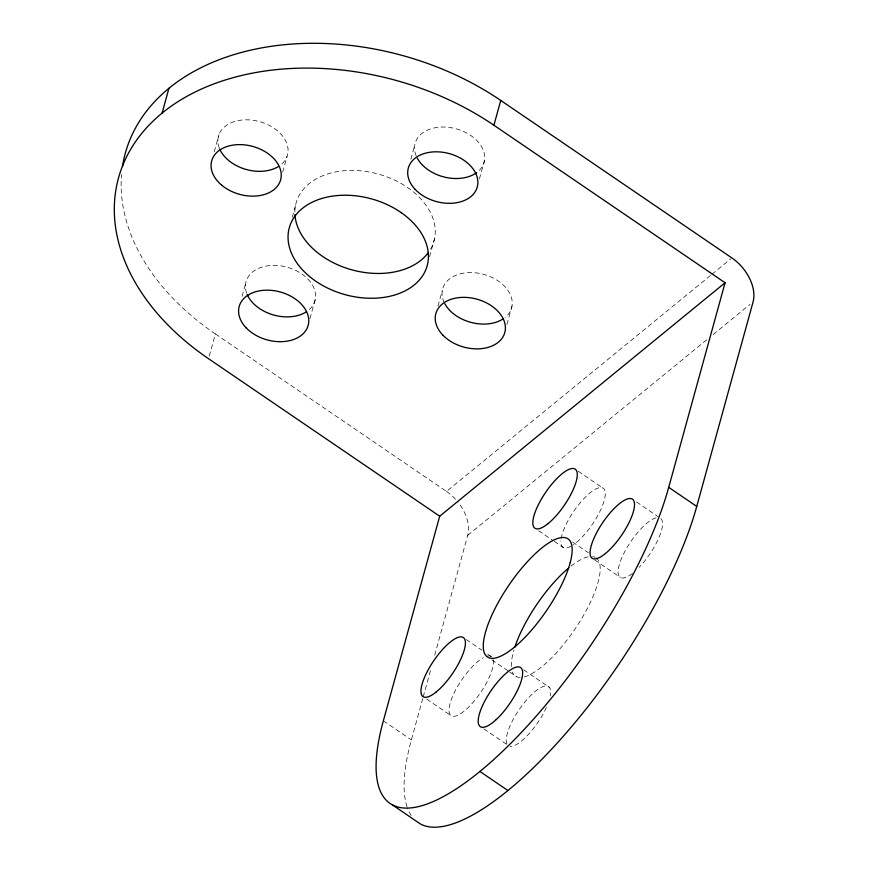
<?xml version="1.0" encoding="UTF-8"?>
<svg xmlns="http://www.w3.org/2000/svg" width="870" height="870" viewBox="0 0 870 870"><rect width="100%" height="100%" fill="white"/><g stroke="black" fill="none" stroke-linecap="round" stroke-linejoin="round"><path stroke-width="0.65" stroke-dasharray="4.35 3.26" d="M214.27 151.695L218.946 134.73M209.257 356.102L215.368 333.917A241.36 167.66 15.4 0 1 121.561 174.489M242.077 296.289L245.677 283.239M282.706 172.086L287.024 156.426M292.287 217.228L295.528 205.483M309.948 318.594L315.342 299.019M410.825 159.243L414.783 144.888M429.573 256.693L434.608 238.423M437.991 306.099L442.308 290.439M479.424 178.926L484.449 160.656M506.938 324.477L511.973 306.207M407.073 806.925A241.36 76.658 -55.7 0 1 411.369 739.902L422.853 698.208M423.212 696.903L431.107 668.236M434.695 655.208L467.723 535.322A35.757 23.077 50.7 0 0 459.632 504.296M215.368 333.917L446.527 491.43L710.92 275.127M711.975 274.267L730.854 258.814M467.723 535.322L707.984 338.756M713.226 334.461L749.951 304.424M636.557 501.99L657.85 516.497M578.202 471.214L602.866 488.016M572.612 542.021L588.305 552.711M594.765 559.986L620.538 577.56M538.65 530.743L553.222 540.672M554.342 541.434L563.303 547.545M523.642 669.846L549.427 687.409M466.331 639.58L482.023 650.271M487.624 654.088L490.984 656.382M491.844 659.841L508.656 671.292M509.776 672.064L516.497 676.643M483.927 728.875L506.34 744.144M426.778 699.11L451.432 715.912M383.355 720.817L411.369 739.902M219.229 147.867A35.757 24.838 15.4 0 1 260.054 121.767A35.757 24.838 15.4 0 1 280.216 165.289M446.527 491.43A35.757 23.077 50.7 0 1 458.022 502.175M660.895 518.596A35.757 11.353 -55.7 0 1 639.189 567.273M632.392 573.461A35.757 11.353 -55.7 0 1 621.985 557.333A35.757 11.353 -55.7 0 1 656.807 517.672M596.059 557.887A71.514 22.718 -55.7 0 1 598.234 581.682L597.842 583.085A71.514 22.718 -55.7 0 1 523.218 677.132M520.238 677.436A71.514 22.718 -55.7 0 1 512.452 672.086M511.364 666.485A71.514 22.718 -55.7 0 1 513.963 649.901M571.014 566.098A71.514 22.718 -55.7 0 1 588.305 556.8M592.644 556.604A71.514 22.718 -55.7 0 1 595.026 557.3M246.678 293.223A35.757 24.838 15.4 0 1 287.078 267.177A35.757 24.838 15.4 0 1 308.524 310.22M444.265 302.651A35.757 24.838 15.4 0 1 482.197 273.974A35.757 24.838 15.4 0 1 505.165 317.409M411.205 815.549A241.36 76.658 -55.7 0 1 407.432 807.958M506.905 743.991A35.757 11.353 -55.7 0 1 527.785 698.599A35.757 11.353 -55.7 0 1 550.264 695.946M546.447 707.343A35.757 11.353 -55.7 0 1 510.059 746.351M561.139 538.737A35.757 11.353 -55.7 0 1 588.794 493.921A35.757 11.353 -55.7 0 1 603.834 501.805A35.757 11.353 -55.7 0 1 573.025 544.979M571.014 546.208A35.757 11.353 -55.7 0 1 560.9 540.901M294.865 211.986A71.514 49.677 15.4 0 1 333.504 172.401A71.514 49.677 15.4 0 1 406.54 186.822L408.139 187.909A71.514 49.677 15.4 0 1 429.758 250.495M416.23 155.991A35.757 24.838 15.4 0 1 455.423 128.619A35.757 24.838 15.4 0 1 477.641 171.868M487.689 656.024A35.757 11.353 -55.7 0 1 477.739 696.544A35.757 11.353 -55.7 0 1 449.203 707.484A35.757 11.353 -55.7 0 1 483.274 657.72"/><path stroke-width="1.3" d="M507.949 790.558L479.925 771.462A241.36 76.658 -55.7 0 1 383.355 720.817L439.698 516.225L208.539 358.712A241.36 167.66 15.4 0 1 162.092 113.1L168.932 88.294M479.925 771.462A241.36 76.658 -55.7 0 0 668.725 487.341L725.08 282.75L493.91 125.236L500.75 100.441A241.36 167.66 15.4 0 0 263.904 47.491A241.36 167.66 15.4 0 0 122.496 166.54M392.544 804.978L420.558 824.075A241.36 76.658 -55.7 0 0 566.065 733.138A241.36 76.658 -55.7 0 0 696.739 506.427L753.094 301.846A35.757 23.077 50.7 0 0 731.909 257.955L500.75 100.441M439.698 516.225L725.08 282.75M668.725 487.341L696.739 506.427M514.725 647.443A71.514 22.718 -55.7 0 1 568.817 567.871M306.588 311.656A35.757 24.838 15.4 0 1 247.123 294.354M162.092 113.1A241.36 167.66 15.4 0 1 493.91 125.236M503.219 318.844A35.757 24.838 15.4 0 1 444.82 303.75M476.695 172.597A35.757 24.838 15.4 0 1 417.306 158.199M428.388 252.496A71.514 49.677 15.4 0 1 351.132 269.635A71.514 49.677 15.4 0 1 294.941 214.662M278.183 166.659A35.757 24.838 15.4 0 1 219.675 148.977M570.209 562.586L569.817 563.999A71.514 22.718 -55.7 0 1 494.638 658.144A71.514 22.718 -55.7 0 1 518.226 572.482A71.514 22.718 -55.7 0 1 570.209 562.586M401.298 212.704L399.711 211.617A71.514 49.677 15.4 0 0 288.525 231.202A71.514 49.677 15.4 0 0 385.323 297.159A71.514 49.677 15.4 0 0 401.298 212.704M496.248 719.544A35.757 11.353 -55.7 0 0 521.402 668.323A35.757 11.353 -55.7 0 0 483.611 703.341A35.757 11.353 -55.7 0 0 496.248 719.544M415.12 189.334A35.757 24.838 15.4 0 0 475.324 191.53A35.757 24.838 15.4 0 0 437.925 151.837A35.757 24.838 15.4 0 0 415.12 189.334M221.719 185.19A35.757 24.838 15.4 0 0 280.194 181.221A35.757 24.838 15.4 0 0 236.542 144.714A35.757 24.838 15.4 0 0 221.719 185.19M605.466 553.494A35.757 11.353 -55.7 0 0 634.023 501.327A35.757 11.353 -55.7 0 0 597.407 531.276A35.757 11.353 -55.7 0 0 605.466 553.494M246.003 327.685A35.757 24.838 15.4 0 0 306.218 329.893A35.757 24.838 15.4 0 0 268.808 290.199A35.757 24.838 15.4 0 0 246.003 327.685M548.231 523.479A35.757 11.353 -55.7 0 0 576.788 471.312A35.757 11.353 -55.7 0 0 540.172 501.261A35.757 11.353 -55.7 0 0 548.231 523.479M442.645 334.885A35.757 24.838 15.4 0 0 502.849 337.081A35.757 24.838 15.4 0 0 465.45 297.388A35.757 24.838 15.4 0 0 442.645 334.885M436.359 691.857A35.757 11.353 -55.7 0 0 464.906 639.678A35.757 11.353 -55.7 0 0 428.301 669.628A35.757 11.353 -55.7 0 0 436.359 691.857"/></g></svg>
